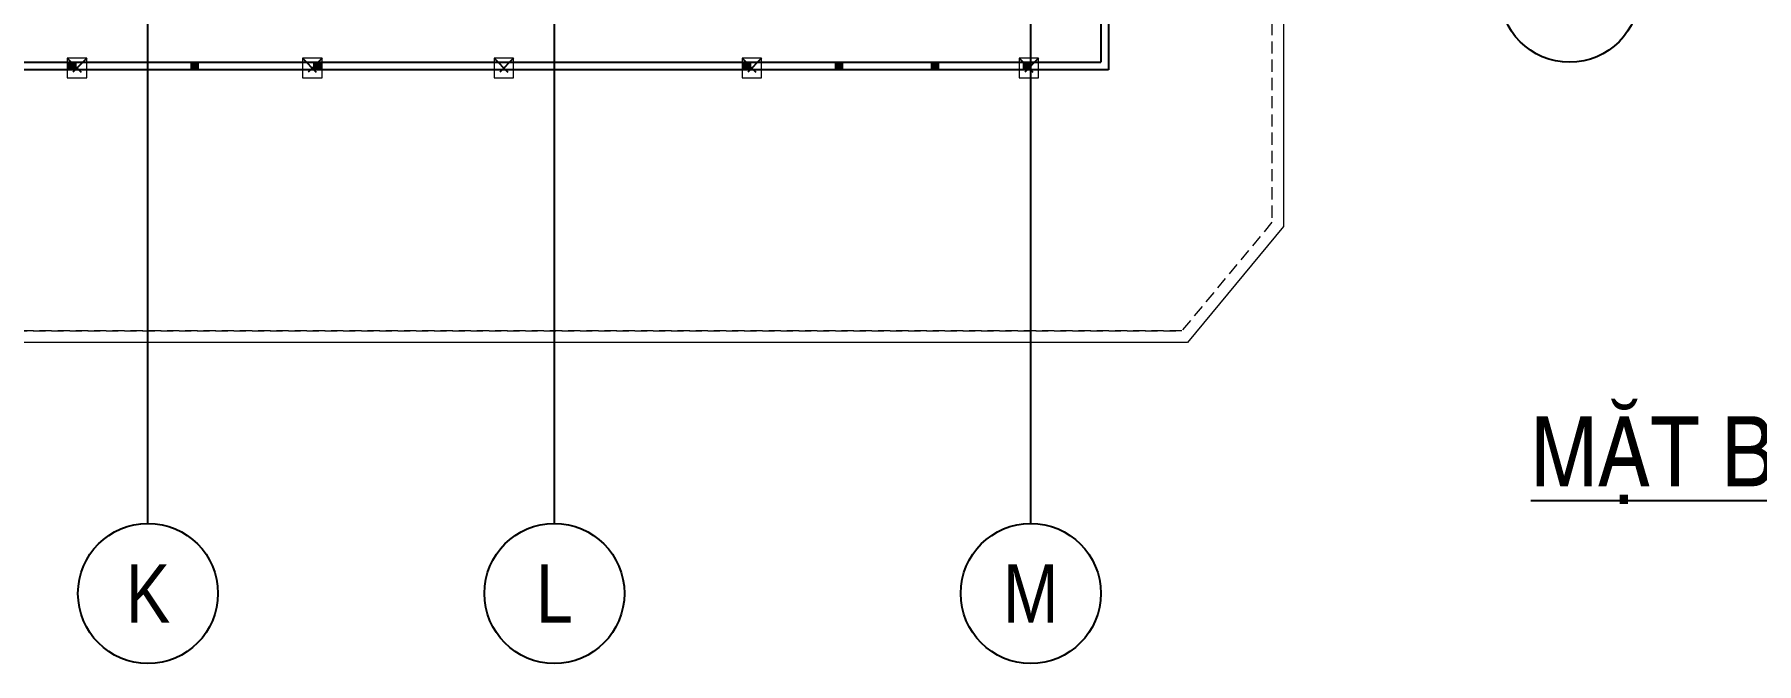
# Model space of a CAD drawing. Header units: millimetres. Extents: x -25197 to 555828, y -17247 to 174153.
# Drawn here: x 467267 to 511547, y -17247 to -1088 of the extents above; entities that cross this region are included whole.
import ezdxf
from ezdxf.enums import TextEntityAlignment as Align

# ---------------------------------------------------------------- set-up
doc = ezdxf.new("R2010")
doc.units = ezdxf.units.MM
doc.header["$LTSCALE"] = 250
for name, pattern in [('CHG_XX_Cot_Tang 1$0$CENTER', [20.2, 12.7, -2.5, 2.5, -2.5]), ('CHG_XX_Cot_Tang 1$0$CENTER2', [28.575, 19.05, -3.175, 3.175, -3.175]), ('CHG_XX_Cot_Tang 1$0$HIDDEN', [0.375, 0.25, -0.125]), ('CHG_XX_Cot_Tang 1$0$MB_Luoi truc$0$HTT Hidden 21', [3, 2, -1]), ('CHG_XX_Luoi truc$0$MB_Luoi truc$0$Center101', [13, 10, -1, 1, -1])]:
    doc.linetypes.add(name, pattern=pattern)
for name, color, linetype in [("CHG_XX_Cot_Tang 1$0$'S_Concrete_Center_1", 8, 'CHG_XX_Cot_Tang 1$0$CENTER2'), ("CHG_XX_Cot_Tang 1$0$'S_Steel_ Bold", 8, 'Continuous'), ('CHG_XX_Cot_Tang 1$0$cot 500 dung +850', 1, 'Continuous'), ('CHG_XX_Cot_Tang 1$0$Vach VH3', 3, 'Continuous'), ('CHG_XX_Luoi truc$0$Grid', 34, 'Continuous'), ('CHG_XX_Luoi truc$0$Grid Line', 8, 'CHG_XX_Luoi truc$0$MB_Luoi truc$0$Center101'), ('TEXT', 21, 'Continuous')]:
    doc.layers.add(name, color=color, linetype=linetype)
for name, color, linetype, lineweight in [("CHG_XX_Cot_Tang 1$0$'S_Steel_Cont_2 Normal", 2, 'Continuous', 25), ("CHG_XX_Cot_Tang 1$0$'S_Steel_Cont_2 Normal_Plate", 150, 'Continuous', 15), ('CHG_XX_Cot_Tang 1$0$Cot thep', 51, 'Continuous', 15), ('CHG_XX_Cot_Tang 1$0$Net thay Tuong', 3, 'Continuous', 20), ('CHG_XX_Cot_Tang 1$0$NS-Pier', 150, 'Continuous', 9), ('Net cat Tuong', 4, 'Continuous', 9)]:
    doc.layers.add(name, color=color, linetype=linetype, lineweight=lineweight)
doc.styles.add('CHG_XX_Luoi truc$0$MB_Luoi truc$0$Grid A-F$0$VNI-HelveCB', font='VHELVCB_0.TTF')
doc.styles.add('TTP-HelCon', font='VHELVCN_0.TTF')

# ---------------------------------------------------------------- blocks, each defined once
blk = doc.blocks.new('*U2169')
at = {"layer": 'CHG_XX_Luoi truc$0$Grid', "lineweight": -2}
blk.add_line((0, -3), (0, 0), dxfattribs=at)
blk.add_circle((0, -9), 6, dxfattribs=at)
at = {"layer": 'CHG_XX_Luoi truc$0$Grid Line'}
blk.add_line((0, 0), (0, 608), dxfattribs=at)
at = {"layer": 'CHG_XX_Luoi truc$0$Grid', "lineweight": -2, "style": 'CHG_XX_Luoi truc$0$MB_Luoi truc$0$Grid A-F$0$VNI-HelveCB'}
for tag, p in [('GRIDSUB', (0, 617)), ('GRID', (0, -9))]:
    blk.add_attdef(tag, text='', height=5, dxfattribs=at).set_placement(p, align=Align.MIDDLE)
blk = doc.blocks.new('*U2171')
at = {"layer": 'CHG_XX_Luoi truc$0$Grid', "lineweight": -2}
blk.add_circle((0, -9), 6, dxfattribs=at)
at = {"layer": 'CHG_XX_Luoi truc$0$Grid', "lineweight": -2, "style": 'CHG_XX_Luoi truc$0$MB_Luoi truc$0$Grid A-F$0$VNI-HelveCB'}
for tag, p in [('GRIDSUB', (0, 447)), ('GRID', (0, -9))]:
    blk.add_attdef(tag, text='', height=5, dxfattribs=at).set_placement(p, align=Align.MIDDLE)
blk = doc.blocks.new('CHG_XX_Luoi truc')
at = {"layer": 'CHG_XX_Luoi truc$0$Grid'}
ref = blk.add_blockref('*U2169', (76850, -12747), dxfattribs=dict(at, xscale=300, yscale=300, zscale=300))
ref.add_attrib('GRID', 'K', dxfattribs={"lineweight": -2, "height": 1500, "style": 'CHG_XX_Luoi truc$0$MB_Luoi truc$0$Grid A-F$0$VNI-HelveCB'}).set_placement((76850, -15447), align=Align.MIDDLE)
ref = blk.add_blockref('*U2169', (87300, -12747), dxfattribs=dict(at, xscale=300, yscale=300, zscale=300))
ref.add_attrib('GRID', 'L', dxfattribs={"lineweight": -2, "height": 1500, "style": 'CHG_XX_Luoi truc$0$MB_Luoi truc$0$Grid A-F$0$VNI-HelveCB'}).set_placement((87300, -15447), align=Align.MIDDLE)
ref = blk.add_blockref('*U2169', (99550, -12747), dxfattribs=dict(at, xscale=300, yscale=300, zscale=300))
ref.add_attrib('GRID', 'M', dxfattribs={"lineweight": -2, "height": 1500, "style": 'CHG_XX_Luoi truc$0$MB_Luoi truc$0$Grid A-F$0$VNI-HelveCB'}).set_placement((99550, -15447), align=Align.MIDDLE)
at = {"layer": 'CHG_XX_Luoi truc$0$Grid', "xscale": 300.0000000000013, "yscale": 300.0000000000013, "zscale": 300.0000000000013, "rotation": 90}
blk.add_blockref('*U2171', (110703, 0), dxfattribs=at)
blk = doc.blocks.new('CHG_XX_Cot_Tang 1$0$500x500')
at = {"color": 1, "linetype": 'CHG_XX_Cot_Tang 1$0$MB_Luoi truc$0$HTT Hidden 21'}
for p, q in [((250, 250), (-250, -250)), ((-250, 250), (250, -250))]:
    blk.add_line(p, q, dxfattribs=at)
at = {"layer": 'CHG_XX_Cot_Tang 1$0$NS-Pier', "color": 1}
blk.add_lwpolyline([(250, -250), (250, 250), (-250, 250), (-250, -250)], close=True, dxfattribs=at)
blk = doc.blocks.new('*U2301')
at = {"layer": "CHG_XX_Cot_Tang 1$0$'S_Steel_ Bold", "linetype": 'CHG_XX_Cot_Tang 1$0$CENTER', "ltscale": 0.05}
for p, q in [((-13, 0), (13, 0)), ((0, 13), (0, -13))]:
    blk.add_line(p, q, dxfattribs=at)
at = {"layer": "CHG_XX_Cot_Tang 1$0$'S_Steel_ Bold", "color": 1}
blk.add_circle((0, 0), 7, dxfattribs=at)
blk = doc.blocks.new('CHG_XX_Cot_Tang 1$0$A$C42BB3C5E')
at = {"color": 8, "linetype": 'CHG_XX_Cot_Tang 1$0$MB_Luoi truc$0$HTT Hidden 21'}
blk.add_lwpolyline([(-75, -113), (125, -113), (125, 87), (-75, 87)], close=True, dxfattribs=at)
at = {"layer": "CHG_XX_Cot_Tang 1$0$'S_Concrete_Center_1"}
for p, q in [((25, 63), (25, -88)), ((125, -13), (-83, -13))]:
    blk.add_line(p, q, dxfattribs=at)
at = {"layer": "CHG_XX_Cot_Tang 1$0$'S_Steel_Cont_2 Normal"}
blk.add_lwpolyline([(-37, -15, 0.414214), (-43, -21), (-43, -50), (-50, -50), (-50, 25), (-43, 25), (-43, -4, 0.414214), (-37, -10), (87, -10, 0.414214), (93, -4), (93, 25), (100, 25), (100, -50), (93, -50), (93, -21, 0.414214), (87, -15)], format="xyb", close=True, dxfattribs=at)
at = {"layer": "CHG_XX_Cot_Tang 1$0$'S_Steel_Cont_2 Normal_Plate"}
blk.add_lwpolyline([(115, 45), (115, -70), (-65, -70), (-65, 45)], close=True, dxfattribs=at)
at = {"layer": "CHG_XX_Cot_Tang 1$0$'S_Steel_ Bold"}
for p in [(-10, 20), (60, 20)]:
    blk.add_blockref('*U2301', p, dxfattribs=at)
at = {"layer": "CHG_XX_Cot_Tang 1$0$'S_Steel_ Bold", "xscale": -1, "rotation": 180}
for p in [(-10, -45), (60, -45)]:
    blk.add_blockref('*U2301', p, dxfattribs=at)
blk = doc.blocks.new('CHG_XX_Cot_Tang 1$0$net pergola')
at = {"layer": 'CHG_XX_Cot_Tang 1$0$Net thay Tuong', "rotation": 90}
for p in [(40470, -53425), (43619, -53425), (46772, -53425), (57820, -53425), (60186, -53425), (62653, -53425), (65019, -53425)]:
    blk.add_blockref('CHG_XX_Cot_Tang 1$0$A$C42BB3C5E', p, dxfattribs=at)
blk = doc.blocks.new('CHG_XX_Cot_Tang 1')
at = {"layer": 'CHG_XX_Cot_Tang 1$0$NS-Pier', "linetype": 'Continuous', "ltscale": 5}
blk.add_lwpolyline([(-300, 85450), (-10900, 85450), (-10900, 163400), (99639.2, 163400), (106050, 158254.3), (106050, -6022), (103575.5, -9000), (32350, -9000), (32350, 84050), (-300, 84050)], close=True, dxfattribs=at)
at = {"layer": 'CHG_XX_Cot_Tang 1$0$NS-Pier', "linetype": 'CHG_XX_Cot_Tang 1$0$HIDDEN', "ltscale": 5}
blk.add_lwpolyline([(32650, 84350), (0, 84350), (0, 85750), (-10600, 85750), (-10600, 163100), (99533.7, 163100), (105750, 158110.4), (105750, -5913.6), (103434.7, -8700), (32650, -8700), (32650, 84350), (32650, -8700), (103404.7, -8700)], dxfattribs=at)
at = {"layer": 'CHG_XX_Cot_Tang 1$0$Vach VH3'}
for p, q in [((101350, 50233.2), (101350, -1800)), ((101550, 50315.8), (101550, -2000)), ((101550, -2000), (32350, -2000)), ((32550, -1800), (101350, -1800))]:
    blk.add_line(p, q, dxfattribs=at)
at = {"layer": 'CHG_XX_Cot_Tang 1$0$cot 500 dung +850'}
for p in [(75025, -1950), (81075, -1950), (86000, -1950), (92375, -1950), (99500, -1950)]:
    blk.add_blockref('CHG_XX_Cot_Tang 1$0$500x500', p, dxfattribs=at)
at = {"layer": 'CHG_XX_Cot_Tang 1$0$Cot thep'}
blk.add_blockref('CHG_XX_Cot_Tang 1$0$net pergola', (34418.2, 51500), dxfattribs=at)
at = {"layer": 'CHG_XX_Cot_Tang 1$0$NS-Pier'}
blk.add_blockref('CHG_XX_Luoi truc', (0, 0), dxfattribs=at)

msp = doc.modelspace()

# ---------------------------------------------------------------- block references
at = {"layer": 'Net cat Tuong'}
for name in ['CHG_XX_Luoi truc', 'CHG_XX_Cot_Tang 1', 'CHG_XX_Cot_Tang 1']:
    msp.add_blockref(name, (393336.05606, 0), dxfattribs=at)

# ---------------------------------------------------------------- texts
at = {"layer": 'TEXT', "style": 'TTP-HelCon'}
msp.add_text('%%UMAËT BAÈNG BOÁ TRÍ BOÅ TRUÏ - LANH TOÂ SAØN TAÀNG 1', height=1800, dxfattribs=at).set_placement((555827.57918, -12695.46352), align=Align.RIGHT)

doc.saveas('drawing.dxf')
